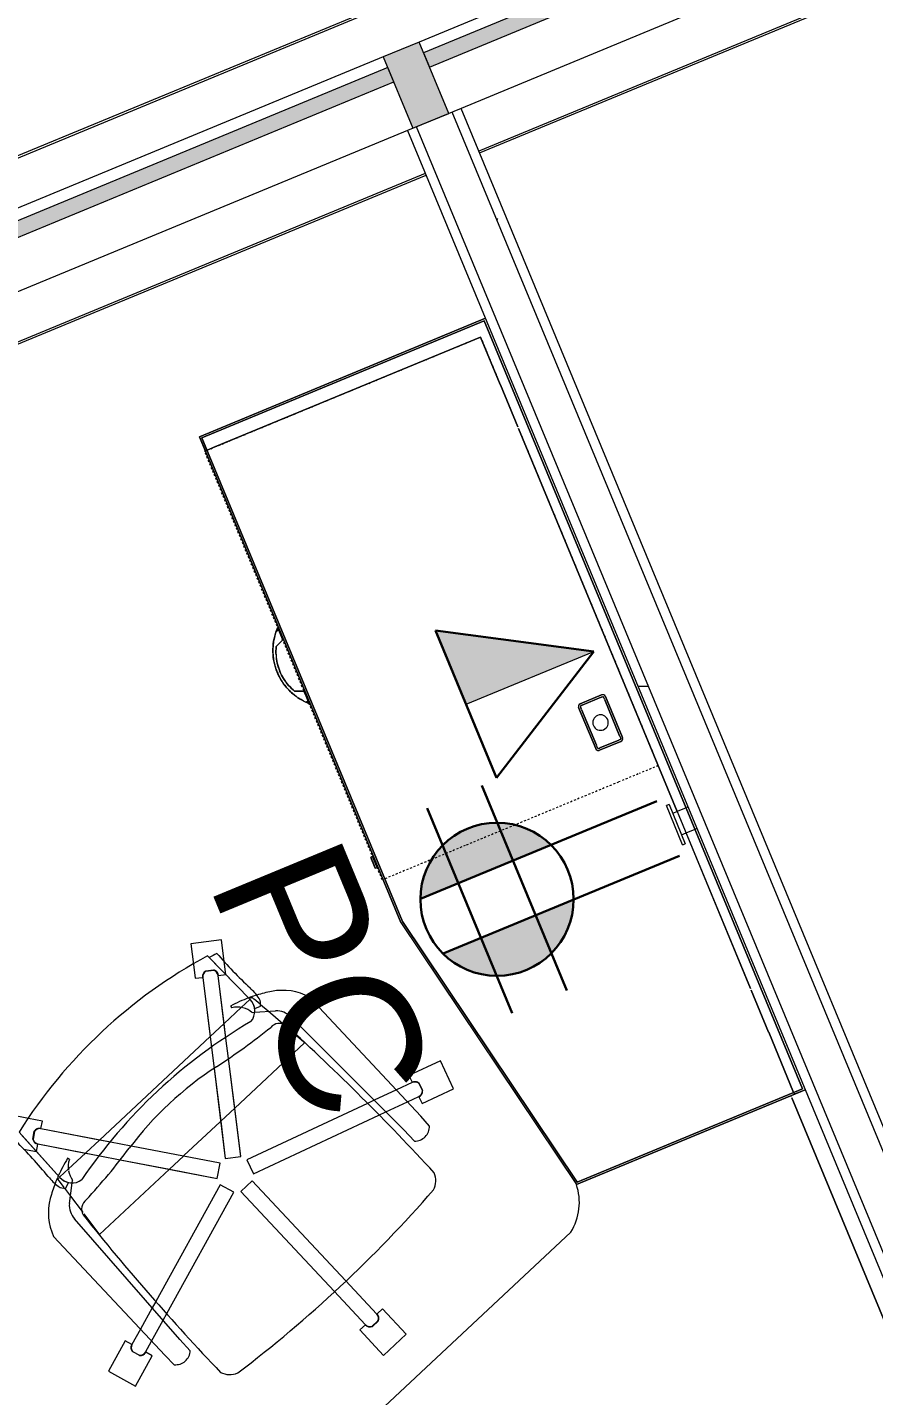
# Model space of a CAD drawing. Header units: inches. Extents: x 488 to 2071, y 800 to 2512.
# Drawn here: x 1281.7 to 1336.4, y 2342.6 to 2431.1 of the extents above; entities that cross this region are included whole.
import ezdxf

# ---------------------------------------------------------------- set-up
doc = ezdxf.new("R2010")
doc.units = ezdxf.units.IN
doc.header["$MEASUREMENT"] = 0
doc.linetypes.add('Dash', pattern=[0.25, 0.125, -0.125])
for name, color, linetype, lineweight in [('A-ANNO-NOTE', 131, 'Continuous', 30), ('A-Flor-Shel-Tptn', 8, 'Continuous', 9), ('A-GLAZ-CURT', 52, 'Continuous', 9), ('A-GLAZ-CWMG', 51, 'Continuous', 13), ('A-Glaz-Shel-Sill', 8, 'Continuous', 9), ('A-WALL', 113, 'Continuous', 9), ('A-WALL-PATT', 111, 'Continuous', 13), ('E-ELEC-FIXT', 91, 'Continuous', 9), ('I-FURN', 30, 'Continuous', 9), ('I-FURN-PNLS', 30, 'Continuous', 9), ('I-WALL', 2, 'Continuous', 9)]:
    doc.layers.add(name, color=color, linetype=linetype, lineweight=lineweight)
doc.styles.add('Swis721 Lt BT', font='swissl.ttf', dxfattribs={"height": 9})
pattern_1 = [(0, (0, 0), (30.72, 7.68), [1.267, -21.773, 1.267, -21.773, -122.88]), (0, (0, 0), (30.72, 7.68), [-46.08, 1.267, -44.813, 1.267, -21.773, -53.76]), (0, (0, 0), (30.72, 7.68), [-115.2, 1.267, -14.093, 1.267, -37.133]), (120, (11.52, 3.84), (-22.011075, 22.7643), [1.267, -21.773, 1.267, -21.773, -122.88]), (120, (11.52, 3.84), (-22.011075, 22.7643), [-46.08, 1.267, -44.813, 1.267, -21.773, -53.76]), (120, (11.52, 3.84), (-22.011075, 22.7643), [-115.2, 1.267, -14.093, 1.267, -37.133]), (240, (15.36, 19.2), (-8.708925, -30.4443), [1.267, -21.773, 1.267, -21.773, -122.88]), (240, (15.36, 19.2), (-8.708925, -30.4443), [-46.08, 1.267, -44.813, 1.267, -21.773, -53.76]), (240, (15.36, 19.2), (-8.708925, -30.4443), [-115.2, 1.267, -14.093, 1.267, -37.133])]

# ---------------------------------------------------------------- blocks, each defined once
blk = doc.blocks.new('Revit Link EDITED_dwg-5488103-Level 1 POWER')
at = {"layer": 'A-Glaz-Shel-Sill', "color": 7}
for p, q in [((1310.92, 2422.985), (1410.731, 2464.328)), ((1264.611, 2403.803), (1307.456, 2421.55))]:
    blk.add_line(p, q, dxfattribs=at)
at = {"layer": 'A-Glaz-Shel-Sill', "color": 7, "flags": 128}
blk.add_lwpolyline([(2027.095, 2231.288), (2027.095, 2292.976), (1497.373, 2512.394), (550.598, 2120.226), (488.053, 1969.229)], dxfattribs=at)
blk = doc.blocks.new('Zira Wksta 9 - Type 1-5286794-Level 1 POWER')
at = {"layer": 'I-FURN'}
for p, q in [((-20, 90), (-20, 56)), ((0, 90), (-20, 90)), ((-20, 56), (-20, 90)), ((-20, 90), (0, 90)), ((0, 90), (-20, 90)), ((-20, 90), (-20, 56)), ((0, 90), (-20, 90)), ((-20, 90), (-20, 89)), ((-20, 89), (-20, 90)), ((-20, 90), (0, 90)), ((-19.875, 56.012), (-19.875, 89.875)), ((-19.875, 89.875), (-0.125, 89.875)), ((-0.125, 89.875), (-19.875, 89.875)), ((-19.875, 89.875), (-19.875, 56.012)), ((-19.875, 56.012), (-19.875, 89.875)), ((-19.875, 89.875), (-0.125, 89.875)), ((-0.125, 89.875), (-19.875, 89.875)), ((-19.875, 89.875), (-19.875, 56.012)), ((-0.125, 89.875), (-0.125, 36.125)), ((-0.125, 36.125), (-0.125, 89.875)), ((-0.125, 89.875), (-0.125, 36.125)), ((-0.125, 36.125), (-0.125, 89.875)), ((-20, 89), (-19.878, 89)), ((-19.878, 89), (-20, 89)), ((-19.875, 89), (-19.326, 89)), ((-19.326, 89), (-19.875, 89)), ((-19.325, 89), (-0.75, 89)), ((-0.75, 89), (-19.325, 89)), ((-0.75, 89), (-0.75, 85.679)), ((-0.75, 85.679), (-0.75, 89)), ((-0.75, 85.646), (-0.75, 82.725)), ((-0.75, 82.725), (-0.75, 85.646)), ((-0.75, 82.607), (-0.75, 43.393)), ((-0.75, 55.791), (-0.75, 82.607)), ((-3.937, 64.438), (-3.937, 64.29)), ((-3.937, 64.29), (-3.937, 64.438)), ((-3.937, 64.255), (-3.937, 61.745)), ((-3.937, 61.745), (-3.937, 64.255)), ((-3.807, 64.5), (-3.875, 64.5)), ((-3.875, 64.5), (-3.807, 64.5)), ((-2.458, 64.5), (-3.792, 64.5)), ((-3.792, 64.5), (-2.458, 64.5)), ((-2.375, 64.5), (-2.443, 64.5)), ((-2.443, 64.5), (-2.375, 64.5)), ((-2.312, 64.29), (-2.312, 64.438)), ((-2.312, 64.438), (-2.312, 64.29)), ((-2.312, 61.745), (-2.312, 64.255)), ((-2.312, 64.255), (-2.312, 61.745)), ((-3.937, 61.71), (-3.937, 61.563)), ((-3.937, 61.563), (-3.937, 61.71)), ((-3.875, 61.5), (-3.807, 61.5)), ((-3.807, 61.5), (-3.875, 61.5)), ((-3.792, 61.5), (-2.458, 61.5)), ((-2.458, 61.5), (-3.792, 61.5)), ((-2.443, 61.5), (-2.375, 61.5)), ((-2.375, 61.5), (-2.443, 61.5)), ((-2.312, 61.563), (-2.312, 61.71)), ((-2.312, 61.71), (-2.312, 61.563)), ((-33.064, 59.916), (-33.421, 58.62)), ((-33.064, 59.916), (-33.421, 58.62)), ((-31.135, 59.385), (-33.064, 59.916)), ((-31.135, 59.385), (-33.064, 59.916)), ((-31.506, 58.04), (-31.135, 59.385)), ((-31.506, 58.04), (-31.135, 59.385)), ((-33.421, 58.62), (-33.661, 57.747)), ((-33.421, 58.62), (-33.661, 57.747)), ((-30.895, 55.117), (-32.36, 58.785)), ((-32.305, 58.647), (-30.895, 55.117)), ((-33.179, 57.614), (-34.395, 53.201)), ((-33.179, 57.614), (-34.201, 53.905)), ((-33.661, 57.747), (-33.196, 57.618)), ((-33.661, 57.747), (-33.196, 57.618)), ((-32.843, 57.921), (-32.347, 57.784)), ((-32.843, 57.921), (-32.347, 57.784)), ((-32.357, 57.776), (-32.839, 57.909)), ((-32.357, 57.776), (-32.839, 57.909)), ((-31.733, 57.215), (-31.506, 58.04)), ((-31.733, 57.215), (-31.506, 58.04)), ((-33.299, 53.415), (-32.215, 57.348)), ((-33.044, 54.339), (-32.215, 57.348)), ((-32.199, 57.344), (-31.734, 57.216)), ((-32.199, 57.344), (-31.734, 57.216)), ((-20, 56), (-16, 36)), ((-20, 56), (-16, 36)), ((-20, 56), (-16, 36)), ((-15.898, 36.125), (-19.875, 56.012)), ((-19.875, 56.012), (-15.898, 36.125)), ((-15.898, 36.125), (-19.875, 56.012)), ((-19.875, 56.012), (-15.898, 36.125)), ((-31.633, 54.87), (-33.044, 54.339)), ((-32.232, 55.217), (-32.206, 55.078)), ((-30.924, 55.136), (-31.633, 54.87)), ((-30.775, 55.192), (-30.844, 55.166)), ((-30.66, 55.056), (-30.736, 55.207)), ((-30.427, 54.59), (-30.656, 55.046)), ((-47.071, 53.491), (-48.193, 54.231)), ((-47.071, 53.491), (-48.193, 54.231)), ((-33.044, 54.339), (-34.201, 53.905)), ((-33.299, 53.415), (-33.044, 54.339)), ((-31.096, 54.297), (-30.945, 54.247)), ((-30.945, 54.247), (-29.657, 53.82)), ((-30.852, 54.468), (-30.453, 54.472)), ((-30.118, 53.973), (-30.407, 54.549)), ((-29.561, 52.859), (-30.118, 53.973)), ((-0.75, 43.393), (-0.75, 54.291)), ((-46.315, 52.992), (-47.071, 53.491)), ((-46.315, 52.992), (-47.071, 53.491)), ((-34.201, 53.905), (-43.378, 50.456)), ((-34.395, 53.201), (-34.755, 51.895)), ((-34.395, 53.201), (-34.755, 51.895)), ((-34.201, 53.905), (-34.395, 53.201)), ((-33.652, 52.136), (-33.299, 53.415)), ((-33.652, 52.136), (-33.299, 53.415)), ((-23.589, 43.92), (-27.296, 53.787)), ((-47.977, 52.916), (-46.665, 49.192)), ((-46.665, 49.192), (-47.928, 52.776)), ((-47.329, 52.155), (-47.046, 52.584)), ((-47.329, 52.155), (-47.046, 52.584)), ((-47.041, 52.573), (-47.316, 52.155)), ((-47.041, 52.573), (-47.316, 52.155)), ((-43.378, 50.456), (-46.59, 52.575)), ((-42.769, 50.055), (-46.59, 52.575)), ((-46.581, 52.589), (-46.315, 52.992)), ((-46.581, 52.589), (-46.315, 52.992)), ((-29.526, 52.791), (-29.561, 52.859)), ((-28.755, 51.251), (-29.477, 52.692)), ((-28.909, 53.082), (-24.946, 43.535)), ((-48.13, 51.793), (-47.416, 51.323)), ((-48.13, 51.793), (-47.416, 51.323)), ((-47.416, 51.323), (-47.15, 51.726)), ((-47.416, 51.323), (-47.15, 51.726)), ((-47.141, 51.74), (-44.535, 50.022)), ((-47.141, 51.74), (-43.735, 49.494)), ((-34.755, 51.895), (-36.314, 46.24)), ((-34.755, 51.895), (-35.671, 48.572)), ((-35.35, 45.974), (-33.652, 52.136)), ((-34.514, 49.006), (-33.652, 52.136)), ((-43.378, 50.456), (-44.509, 50.032)), ((-42.769, 50.055), (-43.378, 50.456)), ((-34.514, 49.006), (-28.725, 51.182)), ((-28.721, 51.183), (-28.755, 51.251)), ((-44.535, 50.022), (-45.947, 49.491)), ((-45.653, 50.026), (-45.725, 50.148)), ((-44.518, 50.01), (-43.735, 49.494)), ((-41.638, 49.309), (-42.769, 50.055)), ((-41.638, 49.309), (-42.769, 50.055)), ((-46.844, 49.154), (-46.801, 48.991)), ((-46.736, 49.195), (-46.805, 49.169)), ((-46.799, 48.981), (-46.67, 48.487)), ((-45.947, 49.491), (-46.655, 49.225)), ((-46.573, 48.415), (-46.27, 48.675)), ((-46.055, 48.569), (-45.974, 48.707)), ((-43.735, 49.494), (-42.628, 48.764)), ((-43.735, 49.494), (-42.628, 48.764)), ((-42.628, 48.764), (-39.918, 46.976)), ((-42.628, 48.764), (-37.292, 45.244)), ((-38.76, 47.411), (-41.638, 49.309)), ((-36.742, 46.079), (-41.638, 49.309)), ((-35.671, 48.572), (-34.514, 49.006)), ((-35.35, 45.974), (-34.514, 49.006)), ((-46.742, 47.4), (-46.055, 48.569)), ((-46.659, 48.443), (-46.496, 47.819)), ((-46.496, 47.819), (-46.182, 46.613)), ((-38.712, 47.429), (-35.72, 48.553)), ((-35.671, 48.572), (-36.314, 46.24)), ((-45.707, 44.801), (-39.918, 46.976)), ((-39.918, 46.976), (-38.76, 47.411)), ((-39.918, 46.976), (-37.292, 45.244)), ((-36.742, 46.079), (-38.76, 47.411)), ((-43.516, 36.558), (-46.82, 46.353)), ((-46.182, 46.613), (-46.163, 46.54)), ((-46.135, 46.433), (-45.729, 44.873)), ((-37.292, 45.244), (-36.742, 46.079)), ((-37.292, 45.244), (-36.742, 46.079)), ((-36.314, 46.24), (-35.35, 45.974)), ((-36.314, 46.24), (-35.35, 45.974)), ((-25.981, 46.028), (-26.463, 46.007)), ((-25.981, 46.028), (-26.463, 46.007)), ((-24.408, 46.1), (-25.981, 46.028)), ((-24.408, 46.1), (-25.981, 46.028)), ((-23.279, 46.151), (-24.408, 46.1)), ((-23.279, 46.151), (-24.408, 46.1)), ((-21.053, 46.752), (-23.301, 46.65)), ((-21.053, 46.752), (-23.301, 46.65)), ((-23.301, 46.65), (-23.279, 46.168)), ((-23.301, 46.65), (-23.279, 46.168)), ((-20.963, 44.754), (-21.053, 46.752)), ((-20.963, 44.754), (-21.053, 46.752)), ((-48.497, 45.821), (-44.79, 35.954)), ((-26.463, 46.007), (-35.064, 45.617)), ((-26.463, 46.007), (-35.064, 45.617)), ((-35.064, 45.617), (-35.019, 44.618)), ((-35.064, 45.617), (-35.019, 44.618)), ((-24.038, 45.115), (-23.233, 45.152)), ((-24.038, 45.115), (-23.233, 45.152)), ((-23.233, 45.135), (-23.211, 44.652)), ((-23.233, 45.135), (-23.211, 44.652)), ((-22.87, 45.419), (-22.893, 45.918)), ((-22.87, 45.419), (-22.893, 45.918)), ((-22.883, 45.926), (-22.86, 45.412)), ((-22.883, 45.926), (-22.86, 45.412)), ((-45.729, 44.873), (-45.71, 44.8)), ((-37.271, 44.788), (-44.001, 39.417)), ((-37.271, 44.788), (-44.001, 39.417)), ((-36.648, 44.006), (-37.271, 44.788)), ((-36.648, 44.006), (-37.271, 44.788)), ((-35.019, 44.618), (-26.079, 45.023)), ((-35.019, 44.618), (-26.079, 45.023)), ((-26.079, 45.023), (-25.573, 45.046)), ((-26.079, 45.023), (-25.573, 45.046)), ((-25.573, 45.046), (-24.038, 45.115)), ((-25.573, 45.046), (-24.038, 45.115)), ((-23.211, 44.652), (-20.963, 44.754)), ((-23.211, 44.652), (-20.963, 44.754)), ((-43.642, 38.424), (-36.648, 44.006)), ((-43.642, 38.424), (-36.648, 44.006)), ((-35.271, 44.236), (-36.207, 43.885)), ((-35.271, 44.236), (-36.207, 43.885)), ((-36.207, 43.885), (-33.101, 35.62)), ((-36.207, 43.885), (-33.101, 35.62)), ((-32.165, 35.971), (-35.271, 44.236)), ((-32.165, 35.971), (-35.271, 44.236)), ((-24.946, 43.535), (-24.594, 42.599)), ((-23.323, 43.128), (-23.589, 43.92)), ((-0.75, 43.275), (-0.75, 40.354)), ((-0.75, 40.354), (-0.75, 43.275)), ((-0.75, 40.336), (-0.75, 36.125)), ((-0.75, 36.125), (-0.75, 40.336)), ((-44.378, 39.116), (-45.609, 38.134)), ((-44.378, 39.116), (-45.609, 38.134)), ((-44.001, 39.417), (-44.378, 39.116)), ((-44.001, 39.417), (-44.378, 39.116)), ((-45.609, 38.134), (-46.493, 37.428)), ((-45.609, 38.134), (-46.493, 37.428)), ((-45.239, 37.149), (-44.038, 38.108)), ((-45.239, 37.149), (-44.038, 38.108)), ((-44.038, 38.108), (-43.642, 38.424)), ((-44.038, 38.108), (-43.642, 38.424)), ((-46.805, 37.819), (-48.563, 36.416)), ((-46.805, 37.819), (-48.563, 36.416)), ((-46.503, 37.442), (-46.805, 37.819)), ((-46.503, 37.442), (-46.805, 37.819)), ((-48.563, 36.416), (-47.316, 34.852)), ((-48.563, 36.416), (-47.316, 34.852)), ((-46.321, 36.596), (-46.642, 36.998)), ((-46.321, 36.596), (-46.642, 36.998)), ((-46.63, 36.999), (-46.318, 36.608)), ((-46.63, 36.999), (-46.318, 36.608)), ((-45.869, 36.647), (-45.239, 37.149)), ((-45.869, 36.647), (-45.239, 37.149)), ((-45.557, 36.256), (-45.858, 36.634)), ((-45.557, 36.256), (-45.858, 36.634)), ((-43.164, 35.622), (-43.516, 36.558)), ((-47.316, 34.852), (-45.557, 36.256)), ((-47.316, 34.852), (-45.557, 36.256)), ((-44.79, 35.954), (-44.469, 35.183)), ((-33.101, 35.62), (-32.057, 32.841)), ((-33.101, 35.62), (-32.057, 32.841)), ((-31.121, 33.192), (-32.165, 35.971)), ((-31.121, 33.192), (-32.165, 35.971)), ((-16, 36), (0, 36)), ((0, 36), (-16, 36)), ((-16, 36), (0, 36)), ((-0.125, 36.125), (-15.898, 36.125)), ((-15.898, 36.125), (-0.125, 36.125)), ((-0.125, 36.125), (-15.898, 36.125)), ((-15.898, 36.125), (-0.125, 36.125)), ((-0.75, 36.12), (-0.75, 36)), ((-0.75, 36), (-0.75, 36.12)), ((-0.75, 36), (0, 36)), ((0, 36), (-0.75, 36)), ((-32.073, 32.835), (-32.525, 32.665)), ((-32.073, 32.835), (-32.525, 32.665)), ((-31.213, 32.746), (-31.694, 32.566)), ((-31.213, 32.746), (-31.694, 32.566)), ((-31.691, 32.578), (-31.223, 32.753)), ((-31.691, 32.578), (-31.223, 32.753)), ((-30.653, 33.368), (-31.105, 33.198)), ((-30.653, 33.368), (-31.105, 33.198)), ((-29.862, 31.262), (-30.653, 33.368)), ((-29.862, 31.262), (-30.653, 33.368)), ((-32.525, 32.665), (-31.734, 30.559)), ((-32.525, 32.665), (-31.734, 30.559)), ((-31.734, 30.559), (-29.862, 31.262)), ((-31.734, 30.559), (-29.862, 31.262))]:
    blk.add_line(p, q, dxfattribs=at)
for centre, radius, start, end in [((-3.875, 64.438), 0.0625, 90, 180), ((-3.875, 64.438), 0.0625, 90, 180), ((-2.375, 64.438), 0.0625, 360, 90), ((-2.375, 64.438), 0.0625, 360, 90), ((-3.875, 61.563), 0.0625, 180, 270), ((-3.875, 61.563), 0.0625, 180, 270), ((-2.375, 61.563), 0.0625, 270, 360), ((-2.375, 61.563), 0.0625, 270, 360), ((-28.98, 26.074), 32.885, 95.90071, 125.28922), ((-28.829, 25.664), 33.165, 95.04101, 96.01668), ((-5.888, 67.142), 27.198, 198.08143, 204.6076), ((-32.802, 57.516), 0.407, 95.75839, 165.4281), ((-32.802, 57.516), 0.407, 95.75839, 165.4281), ((-32.788, 57.506), 0.406, 97.21311, 164.59325), ((-32.788, 57.506), 0.406, 137.6412, 164.59325), ((-32.788, 57.506), 0.406, 110.68914, 137.6412), ((-32.788, 57.506), 0.406, 97.21311, 110.68914), ((-32.607, 57.456), 0.406, 38.49736, 51.97338), ((-32.607, 57.456), 0.406, 344.59325, 51.97338), ((-32.589, 57.458), 0.407, 343.75839, 53.4281), ((-32.589, 57.458), 0.407, 25.56022, 53.4281), ((-32.607, 57.456), 0.406, 25.02133, 38.49736), ((-32.607, 57.456), 0.406, 358.06928, 25.02133), ((-32.589, 57.458), 0.407, 343.75839, 25.56022), ((-32.607, 57.456), 0.406, 344.59325, 358.06928), ((-34.016, 54.26), 3.739, 10.68683, 24.6076), ((-31.307, 45.65), 9.612, 87.85635, 95.52666), ((-32.362, 53.705), 1.382, 54.61199, 83.54291), ((-31.874, 54.726), 1.054, 296.54862, 21.77186), ((-31.307, 45.65), 9.612, 87.23258, 87.66624), ((-31.874, 54.726), 1.054, 345.7934, 21.77186), ((-31.307, 45.65), 9.612, 84.58965, 87.08386), ((-30.944, 54.84), 0.613, 323.13593, 10.68683), ((-31.307, 45.65), 9.612, 78.64105, 84.58965), ((-30.129, 51.511), 3.634, 38.77218, 78.64105), ((-32.362, 53.705), 1.382, 25.68107, 53.01805), ((-26.799, 20.267), 33.832, 97.82171, 123.36479), ((-30.183, 52.538), 1.385, 23.39452, 67.70109), ((-73.404, 41.774), 27.198, 16.5789, 23.10507), ((-46.81, 52.253), 0.407, 55.75839, 125.4281), ((-46.81, 52.253), 0.407, 97.56022, 125.4281), ((-46.814, 52.236), 0.406, 56.59325, 123.97338), ((-46.814, 52.236), 0.406, 110.49736, 123.97338), ((-46.814, 52.236), 0.406, 70.06928, 110.49736), ((-46.81, 52.253), 0.407, 83.62628, 97.56022), ((-46.81, 52.253), 0.407, 69.69234, 83.62628), ((-46.814, 52.236), 0.406, 56.59325, 70.06928), ((-46.81, 52.253), 0.407, 55.75839, 69.69234), ((-42.432, 94.055), 42.842, 280.56991, 286.36319), ((-30.023, 52.264), 0.763, 34.827, 116.3595), ((-168.402, -12.458), 153.519, 20.0682, 25.11457), ((-46.931, 52.069), 0.407, 167.75839, 237.4281), ((-46.931, 52.069), 0.407, 167.75839, 237.4281), ((-46.917, 52.079), 0.406, 169.21311, 182.68914), ((-46.917, 52.079), 0.406, 169.21311, 236.59325), ((-46.917, 52.079), 0.406, 182.68914, 209.6412), ((-46.917, 52.079), 0.406, 209.6412, 236.59325), ((-30.502, 30.123), 22.194, 100.56991, 120.61659), ((-40.121, 42.338), 9.612, 125.65984, 133.33014), ((-44.631, 49.095), 1.382, 137.64359, 166.57451), ((-40.121, 42.338), 9.612, 136.59684, 142.54544), ((-43.752, 50.602), 3.739, 196.5789, 210.49967), ((-40.121, 42.338), 9.612, 134.10264, 136.59684), ((-46.446, 49.015), 0.613, 210.49967, 258.05057), ((-40.121, 42.338), 9.612, 133.52026, 133.95392), ((-45.671, 49.542), 1.054, 199.41463, 235.39309), ((-45.671, 49.542), 1.054, 199.41463, 284.63788), ((-44.631, 49.095), 1.382, 168.16845, 195.50542), ((-63.624, 86.092), 42.842, 294.82331, 300.61659), ((-44.867, 45.974), 3.634, 142.54544, 182.41432), ((-45.503, 46.782), 1.385, 153.48541, 197.79198), ((-45.443, 46.471), 0.763, 104.827, 186.3595), ((101.317, 88.887), 153.519, 196.07193, 201.1183), ((-23.255, 45.762), 0.407, 79.49416, 93.4281), ((-23.255, 45.762), 0.407, 23.75839, 93.4281), ((-23.26, 45.745), 0.406, 65.6412, 92.59325), ((-23.26, 45.745), 0.406, 25.21311, 92.59325), ((-23.255, 45.762), 0.407, 65.56022, 79.49416), ((-23.26, 45.745), 0.406, 25.21311, 65.6412), ((-23.255, 45.762), 0.407, 51.62628, 65.56022), ((-23.255, 45.762), 0.407, 37.69234, 51.62628), ((-23.255, 45.762), 0.407, 23.75839, 37.69234), ((-23.252, 45.558), 0.406, 272.59325, 339.97338), ((-23.245, 45.541), 0.407, 271.75839, 341.4281), ((-23.252, 45.558), 0.406, 272.59325, 286.06928), ((-23.245, 45.541), 0.407, 271.75839, 285.69234), ((-23.252, 45.558), 0.406, 286.06928, 310.34821), ((-23.245, 45.541), 0.407, 285.69234, 313.56022), ((-23.252, 45.558), 0.406, 310.34821, 313.02133), ((-23.252, 45.558), 0.406, 313.02133, 326.49736), ((-23.245, 45.541), 0.407, 313.56022, 327.49416), ((-23.252, 45.558), 0.406, 326.49736, 339.97338), ((-23.245, 45.541), 0.407, 327.49416, 341.4281), ((-24.213, 43.475), 0.956, 246.48339, 338.70311), ((-25.517, 40.208), 1.314, 310.6365, 0.55), ((-62.5, 115.283), 84.963, 284.7407, 296.4458), ((-46.254, 37.12), 0.407, 127.75839, 197.4281), ((-46.254, 37.12), 0.407, 169.56022, 183.49416), ((-46.254, 37.12), 0.407, 155.62628, 169.56022), ((-46.239, 37.111), 0.406, 128.59325, 195.97338), ((-46.239, 37.111), 0.406, 142.06928, 182.49736), ((-46.254, 37.12), 0.407, 127.75839, 155.62628), ((-46.239, 37.111), 0.406, 128.59325, 142.06928), ((-46.254, 37.12), 0.407, 183.49416, 197.4281), ((-46.239, 37.111), 0.406, 182.49736, 195.97338), ((-46.117, 36.948), 0.407, 239.75839, 309.4281), ((-46.117, 36.948), 0.407, 239.75839, 253.69234), ((-46.122, 36.964), 0.406, 241.21311, 308.59325), ((-46.122, 36.964), 0.406, 241.21311, 295.11722), ((-46.117, 36.948), 0.407, 253.69234, 281.56022), ((-46.117, 36.948), 0.407, 281.56022, 309.4281), ((-46.122, 36.964), 0.406, 295.11722, 308.59325), ((-44.028, 36.03), 0.956, 242.48339, 334.70311), ((-40.894, 34.43), 1.314, 220.6365, 270.55), ((-31.69, 32.972), 0.407, 199.75839, 269.4281), ((-31.69, 32.972), 0.407, 199.75839, 269.4281), ((-31.677, 32.984), 0.406, 200.59325, 214.06928), ((-31.677, 32.984), 0.406, 200.59325, 267.97338), ((-31.677, 32.984), 0.406, 214.06928, 254.49736), ((-31.501, 33.049), 0.406, 313.21311, 20.59325), ((-31.501, 33.049), 0.406, 313.21311, 326.68914), ((-31.484, 33.05), 0.407, 311.75839, 21.4281), ((-31.484, 33.05), 0.407, 311.75839, 353.56022), ((-31.501, 33.049), 0.406, 326.68914, 7.11722), ((-31.501, 33.049), 0.406, 7.11722, 20.59325), ((-31.484, 33.05), 0.407, 353.56022, 21.4281), ((-31.677, 32.984), 0.406, 254.49736, 267.97338)]:
    blk.add_arc(centre, radius, start, end, dxfattribs=at)
at = {"layer": 'I-FURN-PNLS', "linetype": 'Dash'}
for p, q in [((-20.051, 59), (-20.051, 89)), ((-20.051, 89), (-20, 89)), ((-20, 89), (-19.878, 89)), ((-19.875, 89), (-19.326, 89)), ((-19.325, 89), (-0.75, 89)), ((-0.75, 89), (-0.75, 85.679)), ((-0.75, 85.646), (-0.75, 82.725)), ((-0.75, 82.607), (-0.75, 59)), ((-20, 59), (-20.051, 59)), ((-14.241, 59), (-19.989, 59)), ((-11.296, 59), (-14.223, 59)), ((-3.52, 59), (-11.176, 59)), ((-2.153, 59), (-3.506, 59)), ((-0.75, 59), (-2.092, 59))]:
    blk.add_line(p, q, dxfattribs=at)
at = {"layer": 'I-FURN-PNLS'}
for p, q in [((-20.223, 76.48), (-20.051, 76.48)), ((-20.223, 76.48), (-20.051, 76.48)), ((-20.051, 76.487), (-20.217, 76.487)), ((-20.051, 76.487), (-20.217, 76.487)), ((-20.051, 76.604), (-20.051, 76.657)), ((-20.051, 76.657), (-20.051, 76.614)), ((-20.051, 76.604), (-20.051, 76.657)), ((-20.051, 76.657), (-20.051, 76.614)), ((-20.051, 76.614), (-20.051, 76.512)), ((-20.051, 76.614), (-20.051, 76.512)), ((-20.051, 76.512), (-20.051, 76.604)), ((-20.051, 76.512), (-20.051, 76.604)), ((-20.051, 76.48), (-20.051, 76.512)), ((-20.051, 76.512), (-20.051, 76.487)), ((-20.051, 76.48), (-20.051, 76.512)), ((-20.051, 76.512), (-20.051, 76.487)), ((-20.051, 76.48), (-20.051, 75.791)), ((-20.051, 76.139), (-20.051, 76.48)), ((-20.051, 76.48), (-20.051, 75.791)), ((-20.051, 76.139), (-20.051, 76.48)), ((-20.051, 75.791), (-20.051, 76.136)), ((-20.051, 75.791), (-20.051, 76.136)), ((-20.612, 75.559), (-20.331, 75.675)), ((-20.612, 75.559), (-20.331, 75.675)), ((-20.331, 75.675), (-20.051, 75.791)), ((-20.331, 75.675), (-20.051, 75.791)), ((-20.331, 72.325), (-20.612, 72.441)), ((-20.331, 72.325), (-20.612, 72.441)), ((-20.051, 72.209), (-20.331, 72.325)), ((-20.051, 72.209), (-20.331, 72.325)), ((-20.051, 71.864), (-20.051, 72.209)), ((-20.051, 72.209), (-20.051, 71.52)), ((-20.051, 71.864), (-20.051, 72.209)), ((-20.051, 72.209), (-20.051, 71.52)), ((-20.051, 71.52), (-20.051, 71.861)), ((-20.051, 71.52), (-20.051, 71.861)), ((-20.051, 71.52), (-20.223, 71.52)), ((-20.051, 71.52), (-20.223, 71.52)), ((-20.217, 71.513), (-20.051, 71.513)), ((-20.217, 71.513), (-20.051, 71.513)), ((-20.051, 71.488), (-20.051, 71.52)), ((-20.051, 71.488), (-20.051, 71.52)), ((-20.051, 71.513), (-20.051, 71.488)), ((-20.051, 71.513), (-20.051, 71.488)), ((-20.051, 71.488), (-20.051, 71.386)), ((-20.051, 71.396), (-20.051, 71.488)), ((-20.051, 71.488), (-20.051, 71.386)), ((-20.051, 71.396), (-20.051, 71.488)), ((-20.051, 71.343), (-20.051, 71.396)), ((-20.051, 71.343), (-20.051, 71.396)), ((-20.051, 71.386), (-20.051, 71.343)), ((-20.051, 71.386), (-20.051, 71.343)), ((-2.375, 64.625), (-3.875, 64.625)), ((-3.875, 64.625), (-2.375, 64.625)), ((-4.062, 64.438), (-4.062, 61.563)), ((-4.062, 61.563), (-4.062, 64.438)), ((-2.187, 61.563), (-2.187, 64.438)), ((-2.187, 64.438), (-2.187, 61.563)), ((-3.875, 61.375), (-2.375, 61.375)), ((-2.375, 61.375), (-3.875, 61.375)), ((-20.051, 60.625), (-20.176, 60.625)), ((-20.176, 60.625), (-20.176, 60.515)), ((-20.176, 59.875), (-20.176, 60.625)), ((-20.176, 60.515), (-20.176, 60.347)), ((-20.176, 60.347), (-20.176, 60.318)), ((-20.176, 60.318), (-20.176, 60.25)), ((-20.176, 60.25), (-20.176, 59.985)), ((-20.051, 60.625), (-20.051, 59.875)), ((-20.051, 60.515), (-20.051, 60.625)), ((-20.051, 59.985), (-20.051, 60.515)), ((-20.176, 59.985), (-20.176, 59.875)), ((-20.176, 59.875), (-20.051, 59.875)), ((-20.051, 59.875), (-20.051, 59.985)), ((0, 36), (-16, 36)), ((0, 36), (-16, 36)), ((-16, 36), (0, 36)), ((0, 36), (-1, 36)), ((-1, 36), (-1, 35.951)), ((-1, 35.951), (-1, 36)), ((-1, 36), (-0.75, 36)), ((-1, 35.845), (-1, 6.75)), ((-1, 6.75), (-1, 35.845)), ((-0.75, 36), (0, 36)), ((-17.508, 33.295), (-38.078, 25.565)), ((-17.508, 33.295), (-38.078, 25.565)), ((-38.078, 25.565), (-17.508, 33.295))]:
    blk.add_line(p, q, dxfattribs=at)
at = {"layer": 'I-FURN-PNLS', "flags": 128}
for points in [[(-20.051, 75.791), (-20.331, 75.675), (-20.612, 75.559)], [(-20.051, 75.791), (-20.331, 75.675), (-20.612, 75.559)], [(-20.612, 72.441), (-20.331, 72.325), (-20.051, 72.209)], [(-20.612, 72.441), (-20.331, 72.325), (-20.051, 72.209)]]:
    blk.add_lwpolyline(points, dxfattribs=at)
at = {"layer": 'I-FURN-PNLS'}
for centre, radius, start, end in [((-17.497, 74), 3.685, 137.02895, 137.70289), ((-17.497, 74), 3.685, 137.36592, 137.70289), ((-17.497, 74), 3.685, 137.03852, 137.56704), ((-17.497, 74), 3.685, 137.03852, 137.56704), ((-17.497, 74), 3.685, 137.02895, 137.36592), ((-17.497, 74), 3.685, 222.29711, 222.97105), ((-17.497, 74), 3.685, 222.29711, 222.97105), ((-17.497, 74), 3.685, 222.43296, 222.96148), ((-17.497, 74), 3.685, 222.43296, 222.96148), ((-3.875, 64.438), 0.188, 90, 180), ((-3.875, 64.438), 0.187, 120, 135), ((-3.875, 64.438), 0.188, 90, 120), ((-2.375, 64.438), 0.188, 360, 90), ((-2.375, 64.438), 0.188, 30, 90), ((-3.875, 64.438), 0.188, 165, 180), ((-3.875, 64.438), 0.188, 150, 165), ((-3.875, 64.438), 0.188, 135, 150), ((-2.375, 64.438), 0.188, 15, 30), ((-2.375, 64.438), 0.187, 0, 15), ((-3.125, 63), 0.5, 90, 270), ((-3.125, 63), 0.5, 90, 270), ((-3.125, 63), 0.5, 270, 90), ((-3.125, 63), 0.5, 270, 90), ((-3.875, 61.563), 0.188, 180, 270), ((-3.875, 61.563), 0.187, 180, 195), ((-3.875, 61.563), 0.188, 195, 210), ((-3.875, 61.563), 0.188, 210, 225), ((-3.875, 61.563), 0.188, 225, 240), ((-3.875, 61.563), 0.188, 240, 255), ((-3.875, 61.563), 0.188, 255, 270), ((-2.375, 61.563), 0.188, 270, 360), ((-2.375, 61.563), 0.188, 270, 285), ((-2.375, 61.563), 0.187, 285, 345), ((-2.375, 61.563), 0.187, 345, 0), ((-19.605, 36.236), 3.613, 305.49295, 356.24713), ((-19.605, 36.236), 3.613, 305.49295, 356.24713), ((-19.605, 36.236), 3.613, 305.49295, 356.24713)]:
    blk.add_arc(centre, radius, start, end, dxfattribs=at)
for points, knots in [([(-20.223, 71.52), (-20.376, 71.687), (-20.649, 72.05), (-20.953, 72.661), (-21.141, 73.318), (-21.225, 74.227), (-21.055, 75.135), (-20.649, 75.95), (-20.376, 76.313), (-20.223, 76.48)], [0, 0, 0, 0, 0.125, 0.25, 0.375, 0.5, 0.75, 0.875, 1, 1, 1, 1]), ([(-20.223, 71.52), (-20.376, 71.687), (-20.649, 72.05), (-20.953, 72.661), (-21.141, 73.318), (-21.225, 74.227), (-21.055, 75.135), (-20.649, 75.95), (-20.376, 76.313), (-20.223, 76.48)], [0, 0, 0, 0, 0.125, 0.25, 0.375, 0.5, 0.75, 0.875, 1, 1, 1, 1]), ([(-20.051, 76.657), (-20.051, 76.657), (-20.053, 76.656), (-20.055, 76.653), (-20.057, 76.651), (-20.06, 76.649), (-20.063, 76.645), (-20.067, 76.642), (-20.07, 76.639), (-20.074, 76.635), (-20.078, 76.631), (-20.083, 76.627), (-20.091, 76.618), (-20.099, 76.61), (-20.106, 76.604)], [0, 0, 0, 0, 0.125, 0.1875, 0.25, 0.3125, 0.375, 0.4375, 0.5, 0.5625, 0.625, 0.6875, 0.75, 1, 1, 1, 1]), ([(-20.051, 76.657), (-20.051, 76.657), (-20.053, 76.656), (-20.055, 76.653), (-20.057, 76.651), (-20.06, 76.649), (-20.063, 76.645), (-20.067, 76.642), (-20.07, 76.639), (-20.074, 76.635), (-20.078, 76.631), (-20.083, 76.627), (-20.091, 76.618), (-20.099, 76.61), (-20.106, 76.604)], [0, 0, 0, 0, 0.125, 0.1875, 0.25, 0.3125, 0.375, 0.4375, 0.5, 0.5625, 0.625, 0.6875, 0.75, 1, 1, 1, 1]), ([(-20.096, 76.614), (-20.09, 76.619), (-20.082, 76.627), (-20.072, 76.637), (-20.067, 76.642), (-20.063, 76.646), (-20.06, 76.649), (-20.057, 76.651), (-20.055, 76.653), (-20.054, 76.655), (-20.052, 76.656), (-20.051, 76.657), (-20.051, 76.657)], [0, 0, 0, 0, 0.25, 0.375, 0.5, 0.5625, 0.625, 0.6875, 0.75, 0.8125, 0.875, 1, 1, 1, 1]), ([(-20.096, 76.614), (-20.09, 76.619), (-20.082, 76.627), (-20.072, 76.637), (-20.067, 76.642), (-20.063, 76.646), (-20.06, 76.649), (-20.057, 76.651), (-20.055, 76.653), (-20.054, 76.655), (-20.052, 76.656), (-20.051, 76.657), (-20.051, 76.657)], [0, 0, 0, 0, 0.25, 0.375, 0.5, 0.5625, 0.625, 0.6875, 0.75, 0.8125, 0.875, 1, 1, 1, 1]), ([(-20.612, 75.559), (-20.783, 75.242), (-20.961, 74.723), (-21.005, 74.181), (-21.005, 74)], [0, 0, 0, 0, 0.3333333, 0.5, 0.5, 0.5, 0.5]), ([(-20.723, 75.783), (-20.778, 75.683), (-20.841, 75.555), (-20.897, 75.424), (-20.907, 75.398)], [0.15936451, 0.15936451, 0.15936451, 0.15936451, 0.22222222, 0.23762024, 0.23762024, 0.23762024, 0.23762024]), ([(-20.723, 75.783), (-20.778, 75.683), (-20.841, 75.555), (-20.897, 75.424), (-20.907, 75.398)], [0.15936451, 0.15936451, 0.15936451, 0.15936451, 0.22222222, 0.23762024, 0.23762024, 0.23762024, 0.23762024]), ([(-21.146, 74.517), (-21.156, 74.446), (-21.171, 74.319), (-21.177, 74.192), (-21.179, 74.136)], [0.40508035, 0.40508035, 0.40508035, 0.40508035, 0.44444444, 0.47528756, 0.47528756, 0.47528756, 0.47528756]), ([(-21.146, 74.517), (-21.156, 74.446), (-21.171, 74.319), (-21.177, 74.192), (-21.179, 74.136)], [0.40508035, 0.40508035, 0.40508035, 0.40508035, 0.44444444, 0.47528756, 0.47528756, 0.47528756, 0.47528756]), ([(-20.995, 75.16), (-21.024, 75.075), (-21.06, 74.949), (-21.091, 74.821), (-21.1, 74.78)], [0.28411479, 0.28411479, 0.28411479, 0.28411479, 0.33333333, 0.3562762, 0.3562762, 0.3562762, 0.3562762]), ([(-20.995, 75.16), (-21.024, 75.075), (-21.06, 74.949), (-21.091, 74.821), (-21.1, 74.78)], [0.28411479, 0.28411479, 0.28411479, 0.28411479, 0.33333333, 0.3562762, 0.3562762, 0.3562762, 0.3562762]), ([(-21.099, 73.22), (-21.09, 73.179), (-21.06, 73.052), (-21.027, 72.923), (-21.001, 72.836)], [0.64373131, 0.64373131, 0.64373131, 0.64373131, 0.66666667, 0.71591001, 0.71591001, 0.71591001, 0.71591001]), ([(-21.099, 73.22), (-21.09, 73.179), (-21.06, 73.052), (-21.027, 72.923), (-21.001, 72.836)], [0.64373131, 0.64373131, 0.64373131, 0.64373131, 0.66666667, 0.71591001, 0.71591001, 0.71591001, 0.71591001]), ([(-20.907, 72.602), (-20.858, 72.482), (-20.801, 72.351), (-20.728, 72.229), (-20.721, 72.218)], [0.76239192, 0.76239192, 0.76239192, 0.76239192, 0.83333333, 0.84070579, 0.84070579, 0.84070579, 0.84070579]), ([(-20.907, 72.602), (-20.858, 72.482), (-20.801, 72.351), (-20.728, 72.229), (-20.721, 72.218)], [0.76239192, 0.76239192, 0.76239192, 0.76239192, 0.83333333, 0.84070579, 0.84070579, 0.84070579, 0.84070579]), ([(-20.106, 71.396), (-20.099, 71.39), (-20.09, 71.381), (-20.08, 71.371), (-20.074, 71.365), (-20.07, 71.361), (-20.067, 71.358), (-20.063, 71.355), (-20.06, 71.351), (-20.057, 71.349), (-20.055, 71.347), (-20.053, 71.344), (-20.051, 71.343), (-20.051, 71.343)], [0, 0, 0, 0, 0.25, 0.375, 0.4375, 0.5, 0.5625, 0.625, 0.6875, 0.75, 0.8125, 0.875, 1, 1, 1, 1]), ([(-20.106, 71.396), (-20.099, 71.39), (-20.09, 71.381), (-20.08, 71.371), (-20.074, 71.365), (-20.07, 71.361), (-20.067, 71.358), (-20.063, 71.355), (-20.06, 71.351), (-20.057, 71.349), (-20.055, 71.347), (-20.053, 71.344), (-20.051, 71.343), (-20.051, 71.343)], [0, 0, 0, 0, 0.25, 0.375, 0.4375, 0.5, 0.5625, 0.625, 0.6875, 0.75, 0.8125, 0.875, 1, 1, 1, 1]), ([(-20.051, 71.343), (-20.051, 71.343), (-20.052, 71.344), (-20.054, 71.345), (-20.055, 71.347), (-20.057, 71.349), (-20.06, 71.351), (-20.063, 71.354), (-20.066, 71.357), (-20.069, 71.36), (-20.072, 71.363), (-20.076, 71.367), (-20.083, 71.374), (-20.09, 71.381), (-20.096, 71.386)], [0, 0, 0, 0, 0.125, 0.1875, 0.25, 0.3125, 0.375, 0.4375, 0.5, 0.5625, 0.625, 0.6875, 0.75, 1, 1, 1, 1]), ([(-20.051, 71.343), (-20.051, 71.343), (-20.052, 71.344), (-20.054, 71.345), (-20.055, 71.347), (-20.057, 71.349), (-20.06, 71.351), (-20.063, 71.354), (-20.066, 71.357), (-20.069, 71.36), (-20.072, 71.363), (-20.076, 71.367), (-20.083, 71.374), (-20.09, 71.381), (-20.096, 71.386)], [0, 0, 0, 0, 0.125, 0.1875, 0.25, 0.3125, 0.375, 0.4375, 0.5, 0.5625, 0.625, 0.6875, 0.75, 1, 1, 1, 1])]:
    blk.add_open_spline(points, degree=3, knots=knots, dxfattribs=at)
for points in [[(-20.217, 76.487), (-20.354, 76.338), (-20.478, 76.178), (-20.588, 76.008)], [(-20.217, 76.487), (-20.354, 76.338), (-20.478, 76.178), (-20.588, 76.008)], [(-20.194, 76.512), (-20.183, 76.524), (-20.161, 76.547), (-20.127, 76.582), (-20.106, 76.603), (-20.096, 76.614)], [(-20.194, 76.512), (-20.183, 76.524), (-20.161, 76.547), (-20.127, 76.582), (-20.106, 76.603), (-20.096, 76.614)], [(-20.106, 76.604), (-20.12, 76.589), (-20.15, 76.559), (-20.179, 76.528), (-20.194, 76.512)], [(-20.106, 76.604), (-20.12, 76.589), (-20.15, 76.559), (-20.179, 76.528), (-20.194, 76.512)], [(-20.612, 75.559), (-20.783, 75.242), (-21.02, 74.55), (-21.02, 73.451), (-20.783, 72.759), (-20.612, 72.441)], [(-20.945, 75.302), (-20.963, 75.255), (-20.98, 75.208), (-20.995, 75.16)], [(-20.945, 75.302), (-20.963, 75.255), (-20.98, 75.208), (-20.995, 75.16)], [(-20.907, 75.398), (-20.918, 75.372), (-20.928, 75.347), (-20.938, 75.321)], [(-20.907, 75.398), (-20.918, 75.372), (-20.928, 75.347), (-20.938, 75.321)], [(-20.828, 75.064), (-20.77, 75.234), (-20.698, 75.4), (-20.612, 75.559)], [(-20.828, 75.064), (-20.77, 75.234), (-20.698, 75.4), (-20.612, 75.559)], [(-20.611, 75.971), (-20.65, 75.909), (-20.688, 75.847), (-20.723, 75.783)], [(-20.611, 75.971), (-20.65, 75.909), (-20.688, 75.847), (-20.723, 75.783)], [(-21.126, 74.644), (-21.134, 74.602), (-21.14, 74.56), (-21.147, 74.517)], [(-21.126, 74.644), (-21.134, 74.602), (-21.14, 74.56), (-21.147, 74.517)], [(-21.099, 74.78), (-21.107, 74.743), (-21.115, 74.707), (-21.122, 74.67)], [(-21.099, 74.78), (-21.107, 74.743), (-21.115, 74.707), (-21.122, 74.67)], [(-21.005, 74), (-21.005, 74.181), (-21, 74.365), (-20.961, 74.539)], [(-21.005, 74), (-21.005, 74.181), (-21, 74.365), (-20.961, 74.539)], [(-20.961, 74.539), (-20.931, 74.717), (-20.873, 74.887), (-20.808, 75.055)], [(-20.961, 74.539), (-20.931, 74.717), (-20.873, 74.887), (-20.808, 75.055)], [(-21.18, 74.135), (-21.184, 74.045), (-21.182, 73.955), (-21.178, 73.866)], [(-21.18, 74.135), (-21.184, 74.045), (-21.182, 73.955), (-21.178, 73.866)], [(-21.18, 73.865), (-21.175, 73.737), (-21.162, 73.61), (-21.143, 73.484)], [(-21.18, 73.865), (-21.175, 73.737), (-21.162, 73.61), (-21.143, 73.484)], [(-21.146, 73.482), (-21.14, 73.44), (-21.133, 73.398), (-21.125, 73.356)], [(-21.146, 73.482), (-21.14, 73.44), (-21.133, 73.398), (-21.125, 73.356)], [(-20.961, 73.461), (-20.991, 73.639), (-21.016, 73.822), (-21.021, 74.004)], [(-20.961, 73.461), (-20.991, 73.639), (-21.016, 73.822), (-21.021, 74.004)], [(-21.005, 74), (-21.005, 73.819), (-21, 73.636), (-20.961, 73.461)], [(-20.828, 72.936), (-20.887, 73.107), (-20.926, 73.282), (-20.961, 73.461)], [(-20.961, 73.461), (-20.902, 73.105), (-20.783, 72.759), (-20.612, 72.441)], [(-20.828, 72.936), (-20.887, 73.107), (-20.926, 73.282), (-20.961, 73.461)], [(-21.121, 73.329), (-21.114, 73.293), (-21.107, 73.256), (-21.099, 73.22)], [(-21.121, 73.329), (-21.114, 73.293), (-21.107, 73.256), (-21.099, 73.22)], [(-20.995, 72.84), (-20.98, 72.792), (-20.964, 72.744), (-20.947, 72.697)], [(-20.995, 72.84), (-20.98, 72.792), (-20.964, 72.744), (-20.947, 72.697)], [(-20.938, 72.679), (-20.928, 72.653), (-20.918, 72.627), (-20.908, 72.602)], [(-20.938, 72.679), (-20.928, 72.653), (-20.918, 72.627), (-20.908, 72.602)], [(-20.612, 72.441), (-20.698, 72.6), (-20.77, 72.766), (-20.828, 72.936)], [(-20.612, 72.441), (-20.698, 72.6), (-20.77, 72.766), (-20.828, 72.936)], [(-20.723, 72.217), (-20.695, 72.167), (-20.665, 72.119), (-20.632, 72.072)], [(-20.723, 72.217), (-20.695, 72.167), (-20.665, 72.119), (-20.632, 72.072)], [(-20.587, 71.992), (-20.477, 71.822), (-20.354, 71.662), (-20.217, 71.513)], [(-20.587, 71.992), (-20.477, 71.822), (-20.354, 71.662), (-20.217, 71.513)], [(-20.194, 71.488), (-20.179, 71.472), (-20.15, 71.441), (-20.12, 71.411), (-20.106, 71.396)], [(-20.096, 71.386), (-20.106, 71.397), (-20.127, 71.418), (-20.161, 71.453), (-20.183, 71.476), (-20.194, 71.488)], [(-20.194, 71.488), (-20.179, 71.472), (-20.15, 71.441), (-20.12, 71.411), (-20.106, 71.396)], [(-20.096, 71.386), (-20.106, 71.397), (-20.127, 71.418), (-20.161, 71.453), (-20.183, 71.476), (-20.194, 71.488)]]:
    blk.add_open_spline(points, degree=3, dxfattribs=at)
blk = doc.blocks.new('System Panel - Glazed-5309578-Level 1 POWER')
at = {"layer": 'A-GLAZ-CURT'}
blk.add_hatch(color=7, dxfattribs=at).paths.add_polyline_path([(26.75, 0.75), (26.75, 1.75), (-26.75, 1.75), (-26.75, 0.75), (20.686, 0.75)], flags=0)
at = {"layer": 'A-GLAZ-CURT', "color": 55, "lineweight": 20}
for p, q in [((26.75, 1.75), (-26.75, 1.75)), ((-26.75, 1.75), (-26.75, 0.75)), ((26.75, 0.75), (26.75, 1.75)), ((-26.75, 0.75), (26.75, 0.75))]:
    blk.add_line(p, q, dxfattribs=at)
blk = doc.blocks.new('Rectangular Mullion - 2_5_ x 5_ rectangular-5309583-Level 1 POWER')
at = {"layer": 'A-GLAZ-CWMG', "lineweight": 9}
blk.add_hatch(color=7, dxfattribs=at).paths.add_polyline_path([(-1.25, 2.5), (1.25, 2.5), (1.25, -2.5), (-1.25, -2.5), (-1.25, -0.75)], flags=0)
at = {"layer": 'A-GLAZ-CWMG', "color": 55, "lineweight": 20}
for p, q in [((-1.25, 2.5), (1.25, 2.5)), ((-1.25, -2.5), (-1.25, 2.5)), ((1.25, 2.5), (1.25, -2.5)), ((1.25, -2.5), (-1.25, -2.5))]:
    blk.add_line(p, q, dxfattribs=at)
blk = doc.blocks.new('Rectangular Mullion - 2_5_ x 5_ rectangular-V53-Level 1 POWER')
at = {"layer": 'A-GLAZ-CWMG', "lineweight": 9}
for p, q in [((1356.434, 2450.632), (1307.006, 2430.159)), ((1358.347, 2446.013), (1309.724, 2425.872))]:
    blk.add_line(p, q, dxfattribs=at)
blk = doc.blocks.new('Rectangular Mullion - 2_5_ x 5_ rectangular-V54-Level 1 POWER')
at = {"layer": 'A-GLAZ-CWMG', "lineweight": 9}
for p, q in [((1304.697, 2429.202), (1255.269, 2408.728)), ((1306.26, 2424.437), (1263.415, 2406.69))]:
    blk.add_line(p, q, dxfattribs=at)
blk = doc.blocks.new('PS - Power Device _Wall Base_ - Quad - Data Combo-5415525-Level 1 POWER')
at = {"layer": 'E-ELEC-FIXT'}
for p, q in [((1323.16, 2380.86), (1322.987, 2380.788)), ((1324.039, 2378.248), (1322.987, 2380.788)), ((1323.16, 2380.86), (1324.212, 2378.32)), ((1323.688, 2380.402), (1323.399, 2380.283)), ((1324.265, 2380.642), (1323.688, 2380.402)), ((1324.381, 2380.689), (1324.307, 2380.659)), ((1324.262, 2379.017), (1324.839, 2379.256)), ((1324.878, 2379.272), (1324.955, 2379.304)), ((1323.973, 2378.897), (1324.262, 2379.017)), ((1324.039, 2378.248), (1324.212, 2378.32))]:
    blk.add_line(p, q, dxfattribs=at)

msp = doc.modelspace()

# ---------------------------------------------------------------- hatches: boundary and pattern name
at = {"layer": 'A-ANNO-NOTE', "lineweight": 9}
for points in [[(1310.043, 2387.338), (1308.07, 2392.102), (1318.296, 2390.756), (1316.371, 2389.959)], [(1307.991, 2377.568), (1310.706, 2379.492), (1315.24, 2378.508)], [(1307.991, 2377.568), (1308.582, 2378.263), (1310.706, 2379.492)], [(1308.582, 2378.263), (1310.456, 2379.415), (1310.706, 2379.492)], [(1308.582, 2378.263), (1309.972, 2379.222), (1310.456, 2379.415)], [(1308.582, 2378.263), (1309.076, 2378.688), (1309.972, 2379.222)], [(1309.076, 2378.688), (1309.399, 2378.91), (1309.972, 2379.222)], [(1315.24, 2378.508), (1310.706, 2379.492), (1312.385, 2379.665)], [(1310.706, 2379.492), (1311.603, 2379.657), (1312.385, 2379.665)], [(1310.706, 2379.492), (1311.086, 2379.583), (1311.603, 2379.657)], [(1315.24, 2378.508), (1312.385, 2379.665), (1314.715, 2378.895)], [(1314.715, 2378.895), (1312.385, 2379.665), (1313.536, 2379.447)], [(1307.113, 2375.142), (1315.24, 2378.508), (1315.529, 2378.244)], [(1307.113, 2375.142), (1307.991, 2377.568), (1315.24, 2378.508)], [(1307.095, 2374.751), (1307.113, 2375.142), (1315.529, 2378.244)], [(1307.113, 2375.142), (1307.161, 2375.53), (1307.991, 2377.568)], [(1307.161, 2375.53), (1307.309, 2376.165), (1307.991, 2377.568)], [(1307.309, 2376.165), (1307.653, 2377.01), (1307.991, 2377.568)], [(1307.309, 2376.165), (1307.437, 2376.535), (1307.653, 2377.01)], [(1308.656, 2371.119), (1308.562, 2371.21), (1316.371, 2374.435)], [(1308.656, 2371.119), (1316.995, 2374.703), (1316.978, 2374.312), (1316.371, 2374.079)], [(1311.705, 2369.789), (1308.656, 2371.119), (1316.978, 2374.312), (1316.371, 2373.792)], [(1311.705, 2369.789), (1316.978, 2374.312), (1315.509, 2371.191)], [(1315.509, 2371.191), (1316.978, 2374.312), (1316.93, 2373.924), (1316.371, 2372.85)], [(1315.509, 2371.191), (1316.93, 2373.924), (1316.782, 2373.289), (1316.371, 2372.612)], [(1315.509, 2371.191), (1316.782, 2373.289), (1316.371, 2372.355)], [(1315.509, 2371.191), (1316.371, 2372.344), (1315.862, 2371.575)], [(1311.705, 2369.789), (1309.159, 2370.705), (1308.656, 2371.119)], [(1311.705, 2369.789), (1310.065, 2370.19), (1309.159, 2370.705)], [(1311.705, 2369.789), (1315.509, 2371.191), (1313.634, 2370.039)], [(1313.634, 2370.039), (1315.509, 2371.191), (1314.801, 2370.615)], [(1311.705, 2369.789), (1310.554, 2370.007), (1310.065, 2370.19)], [(1311.705, 2369.789), (1311.187, 2369.852), (1310.554, 2370.007)], [(1311.705, 2369.789), (1313.634, 2370.039), (1312.488, 2369.797)]]:
    msp.add_hatch(color=256, dxfattribs=at).paths.add_polyline_path(points, flags=0)
at = {"layer": 'A-WALL-PATT', "lineweight": 9}
h = msp.add_hatch(dxfattribs=at)
h.set_pattern_fill('FP_1', color=256, style=0, pattern_type=2)
h.set_pattern_definition(pattern_1)
h.paths.add_polyline_path([(1372.296, 2273.177), (1372.874, 2273.416), (1309.724, 2425.872), (1309.147, 2425.633), (1369.987, 2278.753)], flags=0)
h = msp.add_hatch(dxfattribs=at)
h.set_pattern_fill('FP_1', color=256, style=0, pattern_type=2)
h.set_pattern_definition(pattern_1)
h.paths.add_polyline_path([(1369.409, 2271.981), (1369.987, 2272.22), (1306.837, 2424.676), (1306.26, 2424.437), (1369.31, 2272.22)], flags=0)

# ---------------------------------------------------------------- linework, layer by layer
at = {"layer": 'A-ANNO-NOTE', "lineweight": 9}
for p, q in [((1308.07, 2392.102), (1310.043, 2387.338)), ((1318.296, 2390.756), (1308.07, 2392.102)), ((1310.043, 2387.338), (1318.296, 2390.756)), ((1307.095, 2374.751), (1315.529, 2378.244)), ((1316.995, 2374.703), (1308.562, 2371.21))]:
    msp.add_line(p, q, dxfattribs=at)
at = {"layer": 'A-ANNO-NOTE'}
for p, q in [((1318.296, 2390.756), (1308.07, 2392.102)), ((1312.017, 2382.573), (1308.07, 2392.102)), ((1318.296, 2390.756), (1312.017, 2382.573)), ((1316.561, 2368.833), (1311.07, 2382.088)), ((1322.364, 2381.075), (1307.095, 2374.751)), ((1313.02, 2367.366), (1307.53, 2380.621)), ((1323.83, 2377.534), (1308.562, 2371.21))]:
    msp.add_line(p, q, dxfattribs=at)
msp.add_circle((1312.045, 2374.727), 4.95, dxfattribs=at)
at = {"layer": 'A-ANNO-NOTE', "lineweight": 9}
for start, end in [(45.2756, 179.7244), (225.2756, 359.7244)]:
    msp.add_arc((1312.045, 2374.727), 4.95, start, end, dxfattribs=at)
at = {"layer": 'A-WALL'}
for p, q in [((552.799, 2121.003), (1483.001, 2506.305)), ((1410.682, 2464.443), (1310.872, 2423.101)), ((1307.408, 2421.666), (1264.563, 2403.919))]:
    msp.add_line(p, q, dxfattribs=at)
at = {"layer": 'A-WALL', "lineweight": 13}
for p, q in [((1372.296, 2273.177), (1309.147, 2425.633)), ((1369.987, 2272.22), (1306.837, 2424.676))]:
    msp.add_line(p, q, dxfattribs=at)
at = {"layer": 'I-WALL', "lineweight": 13}
for p, q in [((1309.724, 2425.872), (1306.26, 2424.437)), ((1372.874, 2273.416), (1309.724, 2425.872)), ((1306.26, 2424.437), (1369.409, 2271.981))]:
    msp.add_line(p, q, dxfattribs=at)

# ---------------------------------------------------------------- block references
at = {"layer": 'A-Flor-Shel-Tptn', "color": 7}
msp.add_blockref('Revit Link EDITED_dwg-5488103-Level 1 POWER', (0, 0), dxfattribs=at)
at = {"layer": 'A-GLAZ-CURT', "rotation": 22.49999999995562}
for p in [(1332.677, 2438.086), (1280.939, 2416.655)]:
    msp.add_blockref('System Panel - Glazed-5309578-Level 1 POWER', p, dxfattribs=at)
at = {"layer": 'A-GLAZ-CWMG', "lineweight": 9}
for name in ['Rectangular Mullion - 2_5_ x 5_ rectangular-V53-Level 1 POWER', 'Rectangular Mullion - 2_5_ x 5_ rectangular-V54-Level 1 POWER']:
    msp.add_blockref(name, (0, 0), dxfattribs=at)
at = {"layer": 'A-GLAZ-CWMG', "lineweight": 9, "extrusion": (0, 0, -1), "rotation": 157.5000000000444}
msp.add_blockref('Rectangular Mullion - 2_5_ x 5_ rectangular-5309583-Level 1 POWER', (-1306.808, 2427.37), dxfattribs=at)
at = {"layer": 'E-ELEC-FIXT'}
msp.add_blockref('PS - Power Device _Wall Base_ - Quad - Data Combo-5415525-Level 1 POWER', (0, 0), dxfattribs=at)
at = {"layer": 'I-FURN', "rotation": 22.49999999999947}
msp.add_blockref('Zira Wksta 9 - Type 1-5286794-Level 1 POWER', (1345.731, 2329.145), dxfattribs=at)

# ---------------------------------------------------------------- texts
at = {"layer": 'A-ANNO-NOTE', "lineweight": 9, "insert": (1301.635, 2379.288), "char_height": 9, "width": 19.998, "attachment_point": 1, "rotation": 292.5, "style": 'Swis721 Lt BT'}
msp.add_mtext('PC', dxfattribs=at)

doc.saveas('drawing.dxf')
